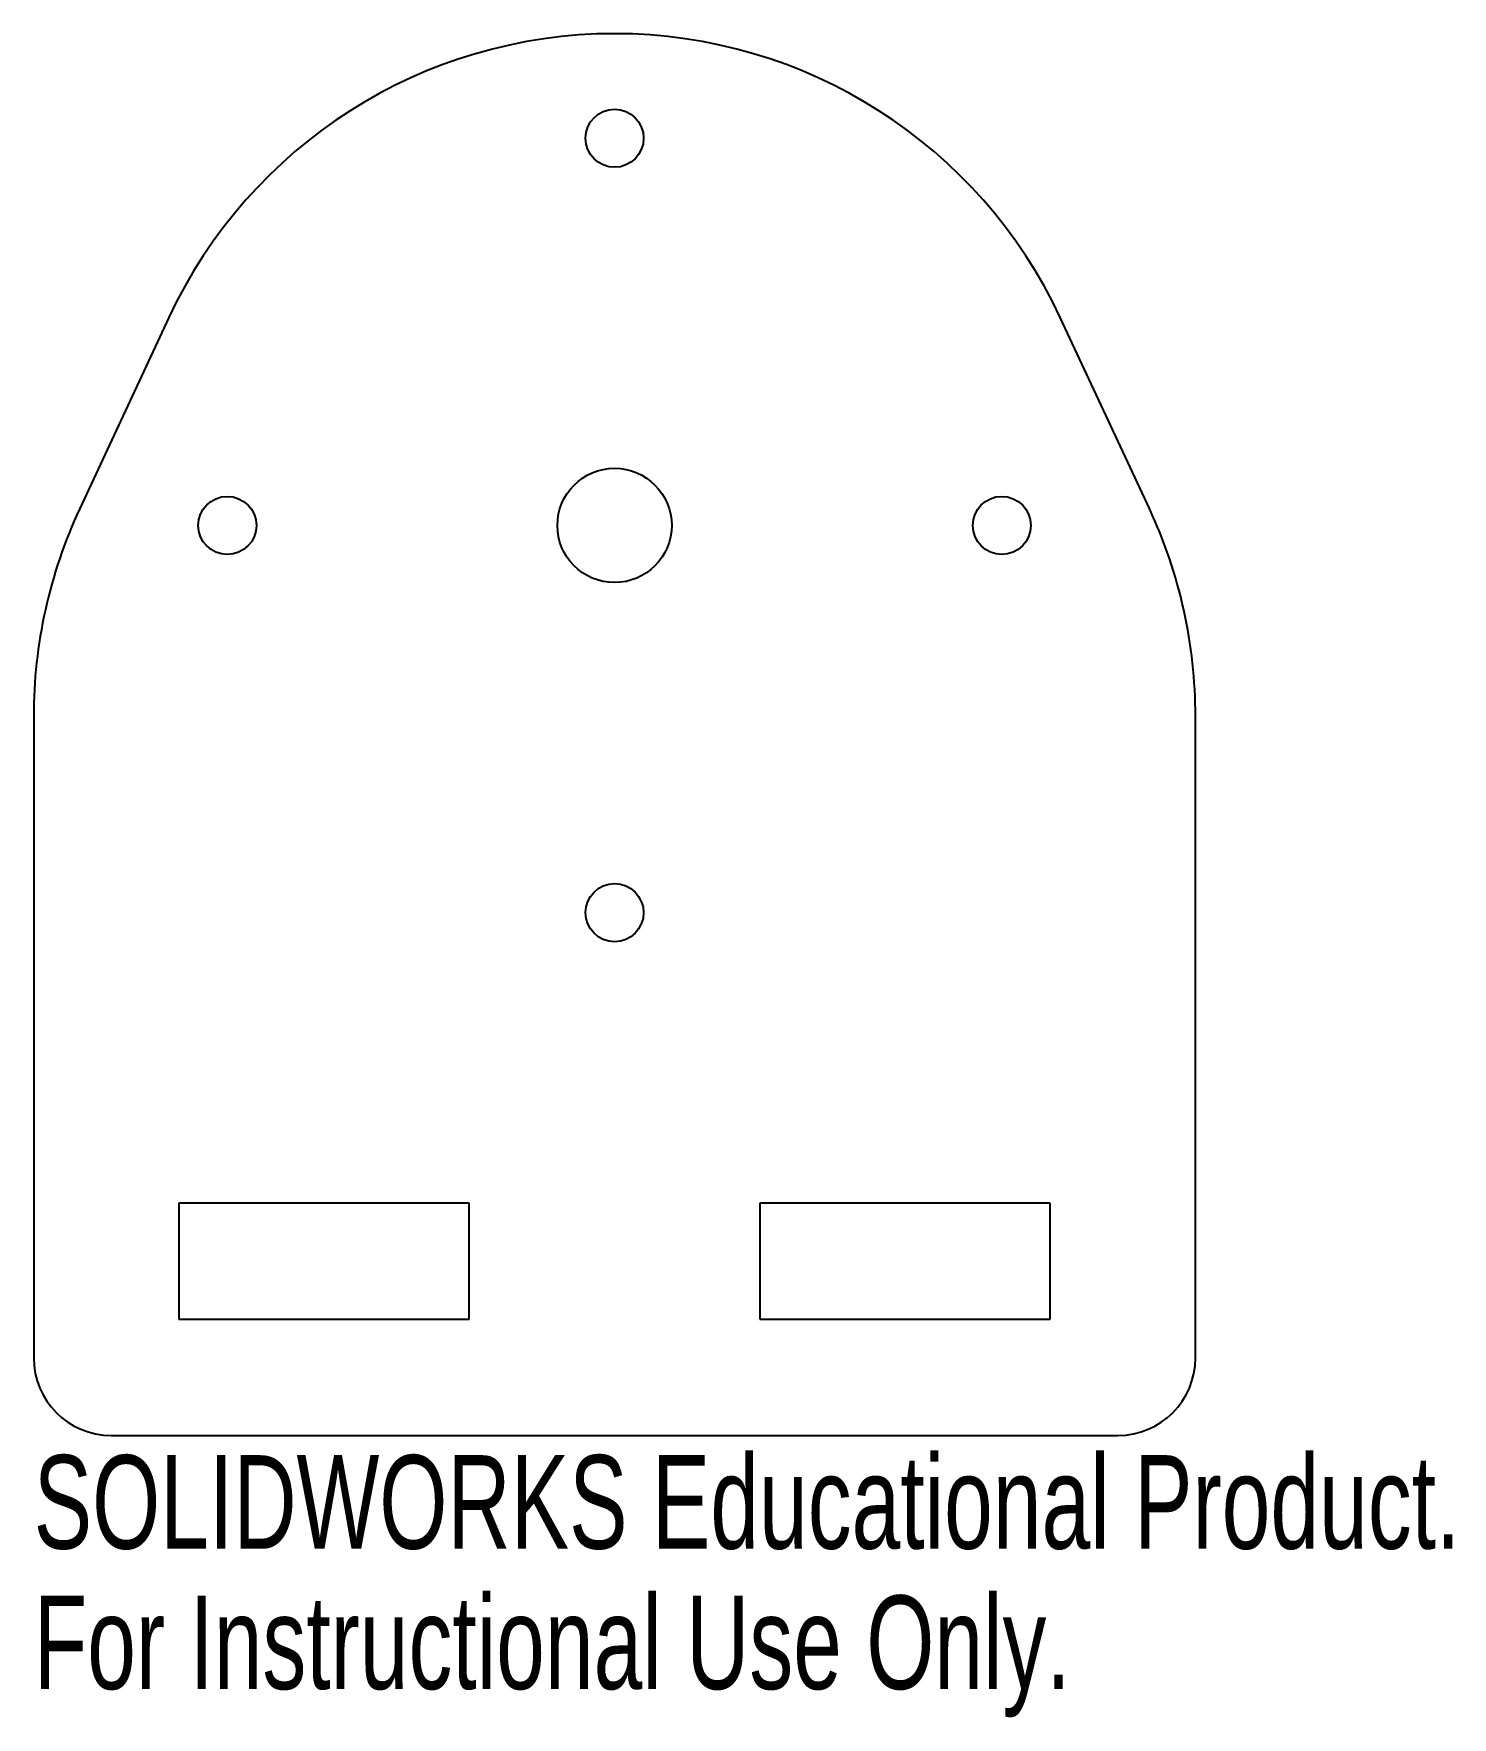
# Model space of a CAD drawing. Header units: millimetres. Extents: x -30 to 43.3, y -61.6 to 25.4.
import ezdxf

# ---------------------------------------------------------------- set-up
doc = ezdxf.new("R2010")
doc.units = ezdxf.units.MM
doc.styles.add('SLDTEXTSTYLE0', font='TXT', dxfattribs={"width": 0.7})

msp = doc.modelspace()

# ---------------------------------------------------------------- linework, layer by layer
at = {"color": 7, "linetype": 'Continuous', "lineweight": 25}
for p, q in [((-23.02, 10.735), (-27.62, 0.87)), ((27.62, 0.87), (23.02, 10.735)), ((-30, -9.865), (-30, -43)), ((30, -43), (30, -9.865)), ((-22.5, -35), (-22.5, -41)), ((-7.5, -35), (-22.5, -35)), ((-7.5, -41), (-7.5, -35)), ((7.5, -35), (7.5, -41)), ((22.5, -35), (7.5, -35)), ((22.5, -41), (22.5, -35)), ((-22.5, -41), (-7.5, -41)), ((7.5, -41), (22.5, -41)), ((-26, -47), (26, -47))]:
    msp.add_line(p, q, dxfattribs=at)
for centre, radius in [((0, 20), 1.5), ((0, 0), 2.95), ((-20, 0), 1.5), ((20, 0), 1.5), ((0, -20), 1.5)]:
    msp.add_circle(centre, radius, dxfattribs=at)
for centre, radius, start, end in [((0, 0), 25.4, 25, 155), ((-4.6, -9.865), 25.4, 155, 180), ((4.6, -9.865), 25.4, 0, 25), ((-26, -43), 4, 180, 270), ((26, -43), 4, 270, 0)]:
    msp.add_arc(centre, radius, start, end, dxfattribs=at)

# ---------------------------------------------------------------- texts
at = {"color": 7, "linetype": 'Continuous', "char_height": 4.83362, "attachment_point": 1, "style": 'SLDTEXTSTYLE0'}
for s, insert in [('SOLIDWORKS Educational Product.', (-30, -48.02)), ('For Instructional Use Only.', (-30, -55.27))]:
    msp.add_mtext(s, dxfattribs=dict(at, insert=insert))

doc.saveas('drawing.dxf')
